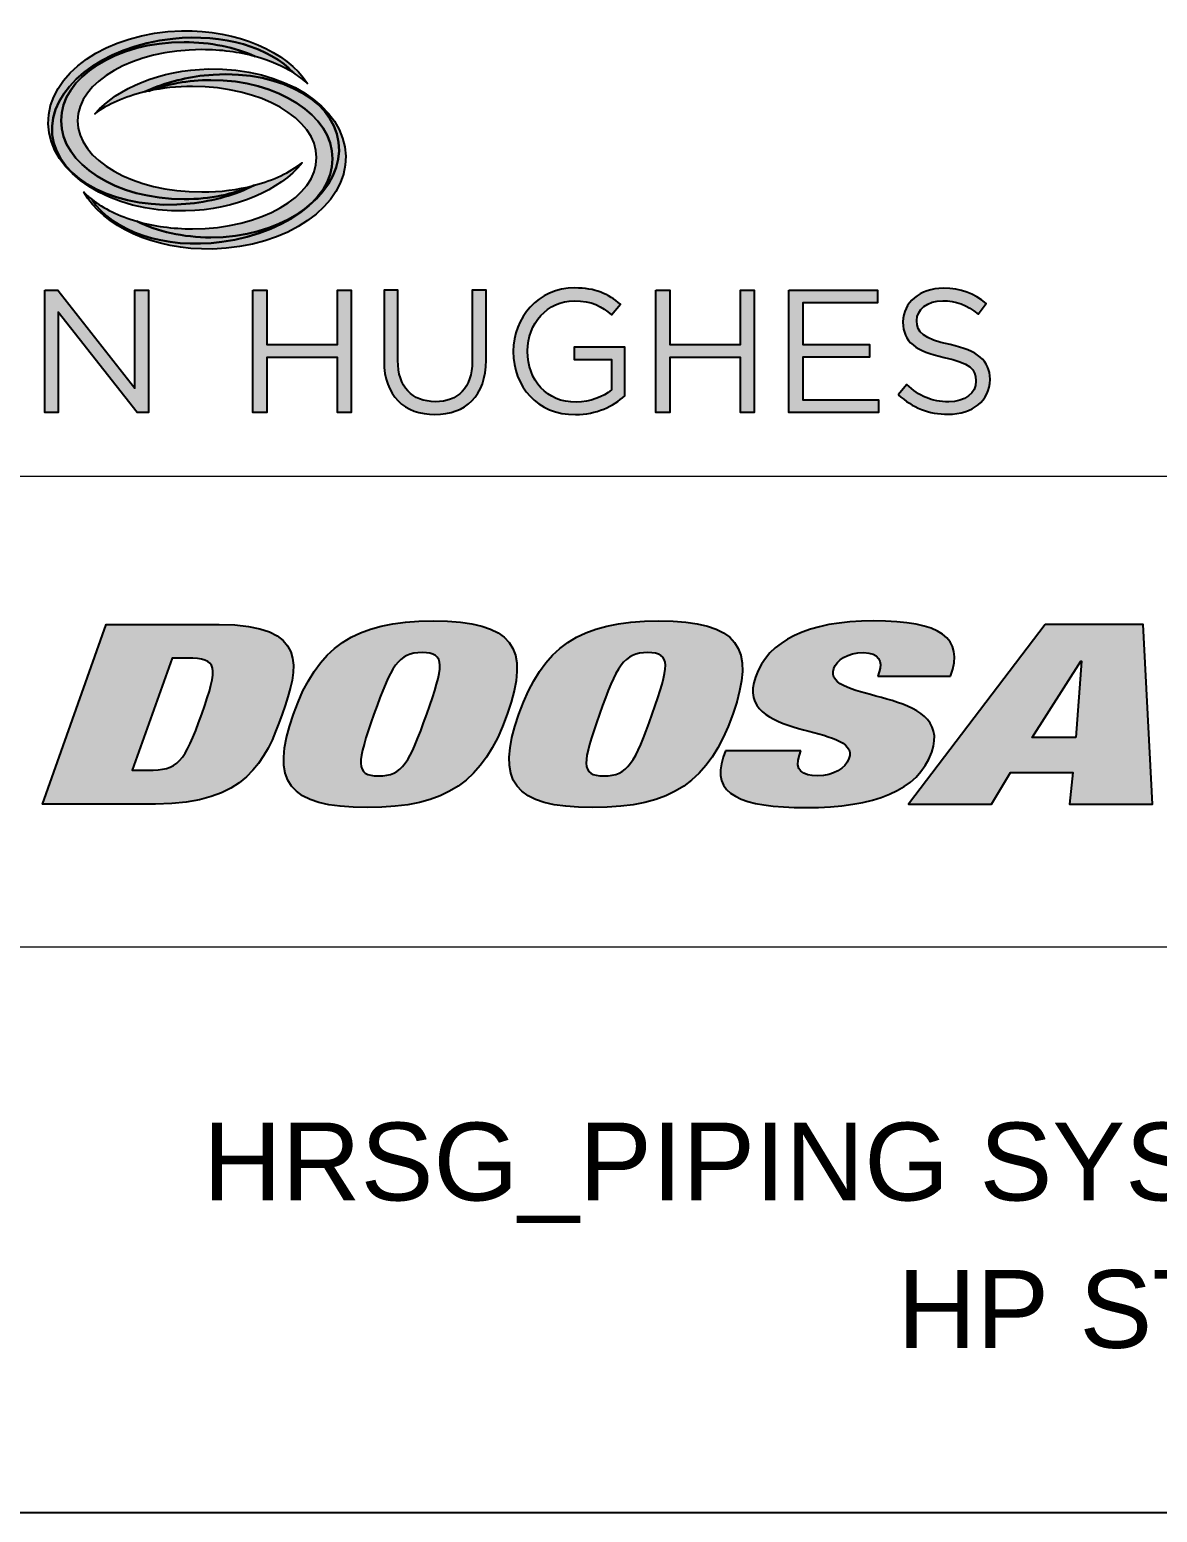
# Model space of a CAD drawing. Header units: inches. Extents: x 1128 to 1969, y -3 to 591.
# Drawn here: x 1827.85 to 1864.03, y 47.27 to 94.87 of the extents above; entities that cross this region are included whole.
import ezdxf

# ---------------------------------------------------------------- set-up
doc = ezdxf.new("R2010")
doc.units = ezdxf.units.IN
doc.header["$MEASUREMENT"] = 0
for name, color, linetype in [('BG 0 -1', 7, 'Continuous'), ('BG _U+B808_U+C774_U+C5B4 1', 7, 'Continuous'), ('BG F-ANNO-LOGO', 7, 'Continuous'), ('BG VPORT', 7, 'Continuous'), ('FRAME', 7, 'Continuous')]:
    doc.layers.add(name, color=color, linetype=linetype)
doc.styles.add('Arial', font='arial.ttf')

msp = doc.modelspace()

# ---------------------------------------------------------------- hatches: boundary and pattern name
at = {"layer": 'BG 0 -1', "linetype": 'ByBlock', "true_color": 0x005bac}
h = msp.add_hatch(color=154, dxfattribs=at)
edge = h.paths.add_edge_path()
edge.add_spline(control_points=[(1833.93, 75.773), (1833.93, 75.773), (1830.297, 75.773), (1830.297, 75.773), (1830.297, 75.773), (1828.255, 70.009), (1828.255, 70.009), (1828.255, 70.009), (1831.889, 70.009), (1831.889, 70.009), (1834.781, 70.009), (1835.416, 71.381), (1835.95, 72.891), (1836.486, 74.401), (1836.823, 75.773), (1833.93, 75.773)], knot_values=[0, 0, 0, 0, 1, 1, 1, 2, 2, 2, 3, 3, 3, 4, 4, 4, 5, 5, 5, 5], degree=3, periodic=0)
edge = h.paths.add_edge_path(flags=0)
edge.add_spline(control_points=[(1833.367, 72.891), (1832.815, 71.333), (1832.608, 71.091), (1831.639, 71.091), (1831.639, 71.091), (1831.141, 71.091), (1831.141, 71.091), (1831.141, 71.091), (1832.417, 74.692), (1832.417, 74.692), (1832.417, 74.692), (1832.915, 74.692), (1832.915, 74.692), (1833.884, 74.692), (1833.919, 74.449), (1833.367, 72.891)], knot_values=[0, 0, 0, 0, 1, 1, 1, 2, 2, 2, 3, 3, 3, 4, 4, 4, 5, 5, 5, 5], degree=3, periodic=0)
h = msp.add_hatch(color=154, dxfattribs=at)
edge = h.paths.add_edge_path()
edge.add_spline(control_points=[(1840.803, 75.886), (1838.246, 75.886), (1837.074, 75.046), (1836.311, 72.891), (1835.547, 70.735), (1836.124, 69.895), (1838.681, 69.895), (1841.238, 69.895), (1842.41, 70.735), (1843.173, 72.891), (1843.937, 75.046), (1843.36, 75.886), (1840.803, 75.886)], knot_values=[0, 0, 0, 0, 1, 1, 1, 2, 2, 2, 3, 3, 3, 4, 4, 4, 4], degree=3, periodic=0)
edge = h.paths.add_edge_path(flags=0)
edge.add_spline(control_points=[(1840.59, 72.891), (1840.038, 71.333), (1839.808, 70.913), (1839.041, 70.913), (1838.274, 70.913), (1838.342, 71.333), (1838.894, 72.891), (1839.446, 74.449), (1839.676, 74.869), (1840.443, 74.869), (1841.21, 74.869), (1841.142, 74.449), (1840.59, 72.891)], knot_values=[0, 0, 0, 0, 1, 1, 1, 2, 2, 2, 3, 3, 3, 4, 4, 4, 4], degree=3, periodic=0)
h = msp.add_hatch(color=154, dxfattribs=at)
edge = h.paths.add_edge_path()
edge.add_spline(control_points=[(1848.039, 75.886), (1845.482, 75.886), (1844.31, 75.046), (1843.547, 72.891), (1842.783, 70.735), (1843.36, 69.895), (1845.917, 69.895), (1848.474, 69.895), (1849.646, 70.735), (1850.409, 72.891), (1851.173, 75.046), (1850.595, 75.886), (1848.039, 75.886)], knot_values=[0, 0, 0, 0, 1, 1, 1, 2, 2, 2, 3, 3, 3, 4, 4, 4, 4], degree=3, periodic=0)
edge = h.paths.add_edge_path(flags=0)
edge.add_spline(control_points=[(1847.826, 72.891), (1847.274, 71.333), (1847.044, 70.913), (1846.277, 70.913), (1845.51, 70.913), (1845.578, 71.333), (1846.13, 72.891), (1846.682, 74.449), (1846.912, 74.869), (1847.679, 74.869), (1848.446, 74.869), (1848.378, 74.449), (1847.826, 72.891)], knot_values=[0, 0, 0, 0, 1, 1, 1, 2, 2, 2, 3, 3, 3, 4, 4, 4, 4], degree=3, periodic=0)
h = msp.add_hatch(color=154, dxfattribs=at)
edge = h.paths.add_edge_path()
edge.add_spline(control_points=[(1856.794, 71.672), (1857.54, 73.779), (1853.253, 73.222), (1853.656, 74.361), (1853.747, 74.619), (1854.078, 74.869), (1854.616, 74.869), (1855.101, 74.869), (1855.229, 74.587), (1855.109, 74.248), (1855.109, 74.248), (1855.061, 74.11), (1855.061, 74.11), (1855.061, 74.11), (1857.402, 74.11), (1857.402, 74.11), (1857.839, 75.346), (1857.102, 75.886), (1854.922, 75.886), (1852.81, 75.886), (1851.548, 75.249), (1851.136, 74.086), (1850.413, 72.043), (1854.542, 72.609), (1854.139, 71.47), (1854.027, 71.156), (1853.646, 70.913), (1853.134, 70.913), (1852.65, 70.913), (1852.376, 71.091), (1852.551, 71.583), (1852.551, 71.583), (1852.599, 71.721), (1852.599, 71.721), (1852.599, 71.721), (1850.177, 71.721), (1850.177, 71.721), (1850.177, 71.721), (1850.106, 71.518), (1850.106, 71.518), (1849.682, 70.324), (1850.688, 69.895), (1852.761, 69.895), (1854.967, 69.895), (1856.359, 70.445), (1856.794, 71.672)], knot_values=[0, 0, 0, 0, 1, 1, 1, 2, 2, 2, 3, 3, 3, 4, 4, 4, 5, 5, 5, 6, 6, 6, 7, 7, 7, 8, 8, 8, 9, 9, 9, 10, 10, 10, 11, 11, 11, 12, 12, 12, 13, 13, 13, 14, 14, 14, 15, 15, 15, 15], degree=3, periodic=0)
h = msp.add_hatch(color=154, dxfattribs=at)
h.paths.add_polyline_path([(1860.432, 75.773), (1856.049, 70.009), (1858.714, 70.009), (1859.326, 71.018), (1861.318, 71.018), (1861.216, 70.009), (1863.88, 70.009), (1863.581, 75.773)])
h.paths.add_polyline_path([(1861.422, 72.148), (1860.023, 72.148), (1861.575, 74.594), (1861.603, 74.594)], flags=0)
at = {"layer": 'BG F-ANNO-LOGO', "linetype": 'ByBlock'}
h = msp.add_hatch(color=30, dxfattribs=at)
edge = h.paths.add_edge_path()
edge.add_spline(control_points=[(1832.994, 89.284), (1830.706, 89.043), (1828.727, 90.032), (1828.573, 91.494), (1828.419, 92.956), (1830.148, 94.336), (1832.436, 94.577), (1834.075, 94.75), (1835.555, 94.291), (1836.32, 93.48), (1836.486, 93.375), (1836.636, 93.262), (1836.766, 93.14), (1836.089, 94.169), (1834.526, 94.869), (1832.722, 94.83), (1830.324, 94.779), (1828.408, 93.443), (1828.442, 91.846), (1828.476, 90.25), (1830.448, 88.997), (1832.846, 89.048), (1834.467, 89.083), (1835.868, 89.705), (1836.595, 90.598), (1836.2, 90.288), (1835.672, 90.037), (1835.059, 89.873), (1834.467, 89.575), (1833.762, 89.365), (1832.994, 89.284)], knot_values=[0, 0, 0, 0, 1, 1, 1, 2, 2, 2, 3, 3, 3, 4, 4, 4, 5, 5, 5, 6, 6, 6, 7, 7, 7, 8, 8, 8, 9, 9, 9, 10, 10, 10, 10], degree=3, periodic=0)
h = msp.add_hatch(color=30, dxfattribs=at)
edge = h.paths.add_edge_path()
edge.add_spline(control_points=[(1832.436, 94.577), (1830.148, 94.336), (1828.419, 92.956), (1828.573, 91.494), (1828.727, 90.032), (1830.706, 89.043), (1832.994, 89.284), (1833.762, 89.365), (1834.467, 89.575), (1835.059, 89.873), (1835.049, 89.87), (1835.039, 89.867), (1835.029, 89.864), (1834.395, 89.588), (1833.629, 89.426), (1832.804, 89.426), (1830.622, 89.426), (1828.854, 90.555), (1828.854, 91.947), (1828.854, 93.34), (1830.622, 94.468), (1832.804, 94.468), (1833.654, 94.468), (1834.442, 94.297), (1835.087, 94.005), (1835.556, 93.877), (1835.974, 93.698), (1836.32, 93.48), (1835.555, 94.291), (1834.075, 94.75), (1832.436, 94.577)], knot_values=[0, 0, 0, 0, 1, 1, 1, 2, 2, 2, 3, 3, 3, 4, 4, 4, 5, 5, 5, 6, 6, 6, 7, 7, 7, 8, 8, 8, 9, 9, 9, 10, 10, 10, 10], degree=3, periodic=0)
h = msp.add_hatch(color=1, dxfattribs=at)
edge = h.paths.add_edge_path()
edge.add_spline(control_points=[(1829.387, 91.942), (1829.387, 93.204), (1831.172, 94.227), (1833.373, 94.227), (1833.986, 94.227), (1834.568, 94.147), (1835.087, 94.005), (1834.442, 94.297), (1833.654, 94.468), (1832.804, 94.468), (1830.622, 94.468), (1828.854, 93.34), (1828.854, 91.947), (1828.854, 90.555), (1830.622, 89.426), (1832.804, 89.426), (1833.629, 89.426), (1834.395, 89.588), (1835.029, 89.864), (1834.525, 89.732), (1833.964, 89.658), (1833.373, 89.658), (1831.172, 89.658), (1829.387, 90.681), (1829.387, 91.942)], knot_values=[0, 0, 0, 0, 1, 1, 1, 2, 2, 2, 3, 3, 3, 4, 4, 4, 5, 5, 5, 6, 6, 6, 7, 7, 7, 8, 8, 8, 8], degree=3, periodic=0)
h = msp.add_hatch(color=30, dxfattribs=at)
edge = h.paths.add_edge_path()
edge.add_spline(control_points=[(1837.991, 90.809), (1837.957, 92.406), (1835.985, 93.659), (1833.588, 93.607), (1832.035, 93.574), (1830.685, 93.002), (1829.935, 92.17), (1830.352, 92.474), (1830.901, 92.716), (1831.533, 92.868), (1832.057, 93.115), (1832.659, 93.295), (1833.31, 93.381), (1835.575, 93.679), (1837.569, 92.728), (1837.762, 91.256), (1837.956, 89.785), (1836.277, 88.35), (1834.012, 88.052), (1832.164, 87.809), (1830.496, 88.397), (1829.841, 89.422), (1829.746, 89.497), (1829.659, 89.575), (1829.581, 89.656), (1830.205, 88.551), (1831.826, 87.785), (1833.711, 87.826), (1836.109, 87.877), (1838.025, 89.213), (1837.991, 90.809)], knot_values=[0, 0, 0, 0, 1, 1, 1, 2, 2, 2, 3, 3, 3, 4, 4, 4, 5, 5, 5, 6, 6, 6, 7, 7, 7, 8, 8, 8, 9, 9, 9, 10, 10, 10, 10], degree=3, periodic=0)
h = msp.add_hatch(color=30, dxfattribs=at)
edge = h.paths.add_edge_path()
edge.add_spline(control_points=[(1834.012, 88.052), (1836.277, 88.35), (1837.956, 89.785), (1837.762, 91.256), (1837.569, 92.728), (1835.575, 93.679), (1833.31, 93.381), (1832.659, 93.295), (1832.057, 93.115), (1831.533, 92.868), (1831.577, 92.879), (1831.622, 92.889), (1831.667, 92.898), (1832.251, 93.122), (1832.932, 93.251), (1833.659, 93.251), (1835.819, 93.251), (1837.569, 92.12), (1837.569, 90.725), (1837.569, 89.33), (1835.819, 88.199), (1833.659, 88.199), (1832.768, 88.199), (1831.946, 88.392), (1831.289, 88.716), (1830.712, 88.882), (1830.216, 89.125), (1829.841, 89.422), (1830.496, 88.397), (1832.164, 87.809), (1834.012, 88.052)], knot_values=[0, 0, 0, 0, 1, 1, 1, 2, 2, 2, 3, 3, 3, 4, 4, 4, 5, 5, 5, 6, 6, 6, 7, 7, 7, 8, 8, 8, 9, 9, 9, 10, 10, 10, 10], degree=3, periodic=0)
h = msp.add_hatch(color=1, dxfattribs=at)
edge = h.paths.add_edge_path()
edge.add_spline(control_points=[(1837.569, 90.725), (1837.569, 92.12), (1835.819, 93.251), (1833.659, 93.251), (1832.932, 93.251), (1832.251, 93.122), (1831.667, 92.898), (1832.104, 92.993), (1832.577, 93.044), (1833.071, 93.044), (1835.272, 93.044), (1837.056, 92.022), (1837.056, 90.76), (1837.056, 89.498), (1835.272, 88.475), (1833.071, 88.475), (1832.43, 88.475), (1831.825, 88.562), (1831.289, 88.716), (1831.946, 88.392), (1832.768, 88.199), (1833.659, 88.199), (1835.819, 88.199), (1837.569, 89.33), (1837.569, 90.725)], knot_values=[0, 0, 0, 0, 1, 1, 1, 2, 2, 2, 3, 3, 3, 4, 4, 4, 5, 5, 5, 6, 6, 6, 7, 7, 7, 8, 8, 8, 8], degree=3, periodic=0)
for points in [[(1828.33, 86.509), (1828.746, 86.509), (1831.223, 83.358), (1831.223, 86.509), (1831.655, 86.509), (1831.655, 82.577), (1831.301, 82.577), (1828.763, 85.801), (1828.763, 82.577), (1828.33, 82.577)], [(1835.012, 86.509), (1835.456, 86.509), (1835.456, 84.762), (1837.725, 84.762), (1837.725, 86.509), (1838.169, 86.509), (1838.169, 82.577), (1837.725, 82.577), (1837.725, 84.347), (1835.456, 84.347), (1835.456, 82.577), (1835.012, 82.577)], [(1847.945, 86.509), (1848.388, 86.509), (1848.388, 84.762), (1850.657, 84.762), (1850.657, 86.509), (1851.101, 86.509), (1851.101, 82.577), (1850.657, 82.577), (1850.657, 84.347), (1848.388, 84.347), (1848.388, 82.577), (1847.945, 82.577)], [(1852.212, 86.509), (1855.054, 86.509), (1855.054, 86.104), (1852.656, 86.104), (1852.656, 84.762), (1854.802, 84.762), (1854.802, 84.358), (1852.656, 84.358), (1852.656, 82.982), (1855.082, 82.982), (1855.082, 82.577), (1852.212, 82.577)]]:
    msp.add_hatch(color=154, dxfattribs=at).paths.add_polyline_path(points)
h = msp.add_hatch(color=154, dxfattribs=at)
edge = h.paths.add_edge_path()
edge.add_spline(control_points=[(1839.218, 84.223), (1839.218, 84.223), (1839.218, 86.509), (1839.218, 86.509), (1839.218, 86.509), (1839.662, 86.509), (1839.662, 86.509), (1839.662, 86.509), (1839.662, 84.251), (1839.662, 84.251), (1839.662, 83.403), (1840.117, 82.926), (1840.864, 82.926), (1841.588, 82.926), (1842.049, 83.364), (1842.049, 84.223), (1842.049, 84.223), (1842.049, 86.509), (1842.049, 86.509), (1842.049, 86.509), (1842.493, 86.509), (1842.493, 86.509), (1842.493, 86.509), (1842.493, 84.257), (1842.493, 84.257), (1842.493, 83.111), (1841.836, 82.516), (1840.852, 82.516), (1839.881, 82.516), (1839.218, 83.111), (1839.218, 84.223)], knot_values=[0, 0, 0, 0, 1, 1, 1, 2, 2, 2, 3, 3, 3, 4, 4, 4, 5, 5, 5, 6, 6, 6, 7, 7, 7, 8, 8, 8, 9, 9, 9, 10, 10, 10, 10], degree=3, periodic=0)
h = msp.add_hatch(color=154, dxfattribs=at)
edge = h.paths.add_edge_path()
edge.add_spline(control_points=[(1843.368, 84.532), (1843.368, 84.532), (1843.368, 84.543), (1843.368, 84.543), (1843.368, 85.621), (1844.16, 86.576), (1845.339, 86.576), (1846.002, 86.576), (1846.412, 86.385), (1846.805, 86.054), (1846.805, 86.054), (1846.519, 85.717), (1846.519, 85.717), (1846.216, 85.981), (1845.878, 86.166), (1845.322, 86.166), (1844.452, 86.166), (1843.828, 85.43), (1843.828, 84.554), (1843.828, 84.554), (1843.828, 84.543), (1843.828, 84.543), (1843.828, 83.605), (1844.43, 82.909), (1845.384, 82.909), (1845.833, 82.909), (1846.249, 83.083), (1846.519, 83.302), (1846.519, 83.302), (1846.519, 84.279), (1846.519, 84.279), (1846.519, 84.279), (1845.322, 84.279), (1845.322, 84.279), (1845.322, 84.279), (1845.322, 84.678), (1845.322, 84.678), (1845.322, 84.678), (1846.945, 84.678), (1846.945, 84.678), (1846.945, 84.678), (1846.945, 83.111), (1846.945, 83.111), (1846.581, 82.785), (1846.03, 82.51), (1845.367, 82.51), (1844.132, 82.51), (1843.368, 83.409), (1843.368, 84.532)], knot_values=[0, 0, 0, 0, 1, 1, 1, 2, 2, 2, 3, 3, 3, 4, 4, 4, 5, 5, 5, 6, 6, 6, 7, 7, 7, 8, 8, 8, 9, 9, 9, 10, 10, 10, 11, 11, 11, 12, 12, 12, 13, 13, 13, 14, 14, 14, 15, 15, 15, 16, 16, 16, 16], degree=3, periodic=0)
h = msp.add_hatch(color=154, dxfattribs=at)
edge = h.paths.add_edge_path()
edge.add_spline(control_points=[(1855.716, 83.15), (1855.716, 83.15), (1855.991, 83.476), (1855.991, 83.476), (1856.401, 83.105), (1856.794, 82.92), (1857.339, 82.92), (1857.867, 82.92), (1858.215, 83.201), (1858.215, 83.588), (1858.215, 83.588), (1858.215, 83.6), (1858.215, 83.6), (1858.215, 83.965), (1858.019, 84.172), (1857.193, 84.347), (1856.289, 84.543), (1855.873, 84.835), (1855.873, 85.481), (1855.873, 85.481), (1855.873, 85.492), (1855.873, 85.492), (1855.873, 86.11), (1856.418, 86.565), (1857.165, 86.565), (1857.738, 86.565), (1858.148, 86.402), (1858.547, 86.082), (1858.547, 86.082), (1858.288, 85.739), (1858.288, 85.739), (1857.923, 86.037), (1857.558, 86.166), (1857.154, 86.166), (1856.643, 86.166), (1856.317, 85.885), (1856.317, 85.532), (1856.317, 85.532), (1856.317, 85.52), (1856.317, 85.52), (1856.317, 85.15), (1856.519, 84.942), (1857.384, 84.757), (1858.26, 84.566), (1858.665, 84.246), (1858.665, 83.645), (1858.665, 83.645), (1858.665, 83.633), (1858.665, 83.633), (1858.665, 82.959), (1858.103, 82.521), (1857.322, 82.521), (1856.699, 82.521), (1856.188, 82.729), (1855.716, 83.15)], knot_values=[0, 0, 0, 0, 1, 1, 1, 2, 2, 2, 3, 3, 3, 4, 4, 4, 5, 5, 5, 6, 6, 6, 7, 7, 7, 8, 8, 8, 9, 9, 9, 10, 10, 10, 11, 11, 11, 12, 12, 12, 13, 13, 13, 14, 14, 14, 15, 15, 15, 16, 16, 16, 17, 17, 17, 18, 18, 18, 18], degree=3, periodic=0)

# ---------------------------------------------------------------- linework, layer by layer
at = {"layer": 'BG 0 -1', "color": 7, "linetype": 'Continuous', "lineweight": 9}
for p, q in [((1795.093, 80.536), (1944.36, 80.536)), ((1795.093, 65.424), (1944.36, 65.424))]:
    msp.add_line(p, q, dxfattribs=at)
at = {"layer": 'BG 0 -1', "color": 7, "linetype": 'Continuous', "lineweight": 0}
for points in [[(1860.432, 75.773), (1856.049, 70.009), (1858.714, 70.009), (1859.326, 71.018), (1861.318, 71.018), (1861.216, 70.009), (1863.88, 70.009), (1863.581, 75.773)], [(1861.422, 72.148), (1860.023, 72.148), (1861.575, 74.594), (1861.603, 74.594)]]:
    msp.add_lwpolyline(points, close=True, dxfattribs=at)
for points, knots in [([(1833.93, 75.773), (1833.93, 75.773), (1830.297, 75.773), (1830.297, 75.773), (1830.297, 75.773), (1828.255, 70.009), (1828.255, 70.009), (1828.255, 70.009), (1831.889, 70.009), (1831.889, 70.009), (1834.781, 70.009), (1835.416, 71.381), (1835.95, 72.891), (1836.486, 74.401), (1836.823, 75.773), (1833.93, 75.773)], [0, 0, 0, 0, 1, 1, 1, 2, 2, 2, 3, 3, 3, 4, 4, 4, 5, 5, 5, 5]), ([(1840.803, 75.886), (1838.246, 75.886), (1837.074, 75.046), (1836.311, 72.891), (1835.547, 70.735), (1836.124, 69.895), (1838.681, 69.895), (1841.238, 69.895), (1842.41, 70.735), (1843.173, 72.891), (1843.937, 75.046), (1843.36, 75.886), (1840.803, 75.886)], [0, 0, 0, 0, 1, 1, 1, 2, 2, 2, 3, 3, 3, 4, 4, 4, 4]), ([(1848.039, 75.886), (1845.482, 75.886), (1844.31, 75.046), (1843.547, 72.891), (1842.783, 70.735), (1843.36, 69.895), (1845.917, 69.895), (1848.474, 69.895), (1849.646, 70.735), (1850.409, 72.891), (1851.173, 75.046), (1850.595, 75.886), (1848.039, 75.886)], [0, 0, 0, 0, 1, 1, 1, 2, 2, 2, 3, 3, 3, 4, 4, 4, 4]), ([(1856.794, 71.672), (1857.54, 73.779), (1853.253, 73.222), (1853.656, 74.361), (1853.747, 74.619), (1854.078, 74.869), (1854.616, 74.869), (1855.101, 74.869), (1855.229, 74.587), (1855.109, 74.248), (1855.109, 74.248), (1855.061, 74.11), (1855.061, 74.11), (1855.061, 74.11), (1857.402, 74.11), (1857.402, 74.11), (1857.839, 75.346), (1857.102, 75.886), (1854.922, 75.886), (1852.81, 75.886), (1851.548, 75.249), (1851.136, 74.086), (1850.413, 72.043), (1854.542, 72.609), (1854.139, 71.47), (1854.027, 71.156), (1853.646, 70.913), (1853.134, 70.913), (1852.65, 70.913), (1852.376, 71.091), (1852.551, 71.583), (1852.551, 71.583), (1852.599, 71.721), (1852.599, 71.721), (1852.599, 71.721), (1850.177, 71.721), (1850.177, 71.721), (1850.177, 71.721), (1850.106, 71.518), (1850.106, 71.518), (1849.682, 70.324), (1850.688, 69.895), (1852.761, 69.895), (1854.967, 69.895), (1856.359, 70.445), (1856.794, 71.672)], [0, 0, 0, 0, 1, 1, 1, 2, 2, 2, 3, 3, 3, 4, 4, 4, 5, 5, 5, 6, 6, 6, 7, 7, 7, 8, 8, 8, 9, 9, 9, 10, 10, 10, 11, 11, 11, 12, 12, 12, 13, 13, 13, 14, 14, 14, 15, 15, 15, 15]), ([(1840.59, 72.891), (1840.038, 71.333), (1839.808, 70.913), (1839.041, 70.913), (1838.274, 70.913), (1838.342, 71.333), (1838.894, 72.891), (1839.446, 74.449), (1839.676, 74.869), (1840.443, 74.869), (1841.21, 74.869), (1841.142, 74.449), (1840.59, 72.891)], [0, 0, 0, 0, 1, 1, 1, 2, 2, 2, 3, 3, 3, 4, 4, 4, 4]), ([(1847.826, 72.891), (1847.274, 71.333), (1847.044, 70.913), (1846.277, 70.913), (1845.51, 70.913), (1845.578, 71.333), (1846.13, 72.891), (1846.682, 74.449), (1846.912, 74.869), (1847.679, 74.869), (1848.446, 74.869), (1848.378, 74.449), (1847.826, 72.891)], [0, 0, 0, 0, 1, 1, 1, 2, 2, 2, 3, 3, 3, 4, 4, 4, 4]), ([(1833.367, 72.891), (1832.815, 71.333), (1832.608, 71.091), (1831.639, 71.091), (1831.639, 71.091), (1831.141, 71.091), (1831.141, 71.091), (1831.141, 71.091), (1832.417, 74.692), (1832.417, 74.692), (1832.417, 74.692), (1832.915, 74.692), (1832.915, 74.692), (1833.884, 74.692), (1833.919, 74.449), (1833.367, 72.891)], [0, 0, 0, 0, 1, 1, 1, 2, 2, 2, 3, 3, 3, 4, 4, 4, 5, 5, 5, 5])]:
    msp.add_open_spline(points, degree=3, knots=knots, dxfattribs=at)
at = {"layer": 'BG _U+B808_U+C774_U+C5B4 1', "color": 7, "linetype": 'Continuous', "lineweight": 25}
for p, q in [((1855.109, 74.248), (1855.061, 74.11)), ((1855.061, 74.11), (1857.402, 74.11)), ((1850.177, 71.721), (1850.106, 71.518)), ((1852.599, 71.721), (1850.177, 71.721)), ((1852.551, 71.583), (1852.599, 71.721))]:
    msp.add_line(p, q, dxfattribs=at)
for points in [[(1860.432, 75.773), (1856.049, 70.009), (1858.714, 70.009), (1859.326, 71.018), (1861.318, 71.018), (1861.216, 70.009), (1863.88, 70.009), (1863.581, 75.773)], [(1861.422, 72.148), (1860.023, 72.148), (1861.575, 74.594), (1861.603, 74.594)]]:
    msp.add_lwpolyline(points, close=True, dxfattribs=at)
for points, knots in [([(1833.93, 75.773), (1833.93, 75.773), (1830.297, 75.773), (1830.297, 75.773), (1830.297, 75.773), (1828.255, 70.009), (1828.255, 70.009), (1828.255, 70.009), (1831.889, 70.009), (1831.889, 70.009), (1834.781, 70.009), (1835.416, 71.381), (1835.95, 72.891), (1836.486, 74.401), (1836.823, 75.773), (1833.93, 75.773)], [0, 0, 0, 0, 1, 1, 1, 2, 2, 2, 3, 3, 3, 4, 4, 4, 5, 5, 5, 5]), ([(1840.803, 75.886), (1838.246, 75.886), (1837.074, 75.046), (1836.311, 72.891), (1835.547, 70.735), (1836.124, 69.895), (1838.681, 69.895), (1841.238, 69.895), (1842.41, 70.735), (1843.173, 72.891), (1843.937, 75.046), (1843.36, 75.886), (1840.803, 75.886)], [0, 0, 0, 0, 1, 1, 1, 2, 2, 2, 3, 3, 3, 4, 4, 4, 4]), ([(1848.039, 75.886), (1845.482, 75.886), (1844.31, 75.046), (1843.547, 72.891), (1842.783, 70.735), (1843.36, 69.895), (1845.917, 69.895), (1848.474, 69.895), (1849.646, 70.735), (1850.409, 72.891), (1851.173, 75.046), (1850.595, 75.886), (1848.039, 75.886)], [0, 0, 0, 0, 1, 1, 1, 2, 2, 2, 3, 3, 3, 4, 4, 4, 4]), ([(1857.402, 74.11), (1857.839, 75.346), (1857.102, 75.886), (1854.922, 75.886), (1852.81, 75.886), (1851.548, 75.249), (1851.136, 74.086)], [5, 5, 5, 5, 6, 6, 6, 7, 7, 7, 7]), ([(1840.59, 72.891), (1840.038, 71.333), (1839.808, 70.913), (1839.041, 70.913), (1838.274, 70.913), (1838.342, 71.333), (1838.894, 72.891), (1839.446, 74.449), (1839.676, 74.869), (1840.443, 74.869), (1841.21, 74.869), (1841.142, 74.449), (1840.59, 72.891)], [0, 0, 0, 0, 1, 1, 1, 2, 2, 2, 3, 3, 3, 4, 4, 4, 4]), ([(1847.826, 72.891), (1847.274, 71.333), (1847.044, 70.913), (1846.277, 70.913), (1845.51, 70.913), (1845.578, 71.333), (1846.13, 72.891), (1846.682, 74.449), (1846.912, 74.869), (1847.679, 74.869), (1848.446, 74.869), (1848.378, 74.449), (1847.826, 72.891)], [0, 0, 0, 0, 1, 1, 1, 2, 2, 2, 3, 3, 3, 4, 4, 4, 4]), ([(1853.656, 74.361), (1853.747, 74.619), (1854.078, 74.869), (1854.616, 74.869), (1855.101, 74.869), (1855.229, 74.587), (1855.109, 74.248)], [1, 1, 1, 1, 2, 2, 2, 3, 3, 3, 3]), ([(1833.367, 72.891), (1832.815, 71.333), (1832.608, 71.091), (1831.639, 71.091), (1831.639, 71.091), (1831.141, 71.091), (1831.141, 71.091), (1831.141, 71.091), (1832.417, 74.692), (1832.417, 74.692), (1832.417, 74.692), (1832.915, 74.692), (1832.915, 74.692), (1833.884, 74.692), (1833.919, 74.449), (1833.367, 72.891)], [0, 0, 0, 0, 1, 1, 1, 2, 2, 2, 3, 3, 3, 4, 4, 4, 5, 5, 5, 5]), ([(1850.106, 71.518), (1849.682, 70.324), (1850.688, 69.895), (1852.761, 69.895), (1854.967, 69.895), (1856.359, 70.445), (1856.794, 71.672)], [13, 13, 13, 13, 14, 14, 14, 15, 15, 15, 15]), ([(1854.139, 71.47), (1854.027, 71.156), (1853.646, 70.913), (1853.134, 70.913), (1852.65, 70.913), (1852.376, 71.091), (1852.551, 71.583)], [8, 8, 8, 8, 9, 9, 9, 10, 10, 10, 10])]:
    msp.add_open_spline(points, degree=3, knots=knots, dxfattribs=at)
for points in [[(1856.794, 71.672), (1857.54, 73.779), (1853.253, 73.222), (1853.656, 74.361)], [(1851.136, 74.086), (1850.413, 72.043), (1854.542, 72.609), (1854.139, 71.47)]]:
    msp.add_open_spline(points, degree=3, dxfattribs=at)
at = {"layer": 'BG F-ANNO-LOGO', "color": 154, "linetype": 'Continuous', "lineweight": 25}
for points in [[(1828.33, 86.509), (1828.746, 86.509), (1831.223, 83.358), (1831.223, 86.509), (1831.655, 86.509), (1831.655, 82.577), (1831.301, 82.577), (1828.763, 85.801), (1828.763, 82.577), (1828.33, 82.577)], [(1835.012, 86.509), (1835.456, 86.509), (1835.456, 84.762), (1837.725, 84.762), (1837.725, 86.509), (1838.169, 86.509), (1838.169, 82.577), (1837.725, 82.577), (1837.725, 84.347), (1835.456, 84.347), (1835.456, 82.577), (1835.012, 82.577)], [(1847.945, 86.509), (1848.388, 86.509), (1848.388, 84.762), (1850.657, 84.762), (1850.657, 86.509), (1851.101, 86.509), (1851.101, 82.577), (1850.657, 82.577), (1850.657, 84.347), (1848.388, 84.347), (1848.388, 82.577), (1847.945, 82.577)], [(1852.212, 86.509), (1855.054, 86.509), (1855.054, 86.104), (1852.656, 86.104), (1852.656, 84.762), (1854.802, 84.762), (1854.802, 84.358), (1852.656, 84.358), (1852.656, 82.982), (1855.082, 82.982), (1855.082, 82.577), (1852.212, 82.577)]]:
    msp.add_lwpolyline(points, close=True, dxfattribs=at)
at = {"layer": 'BG F-ANNO-LOGO', "color": 7, "linetype": 'Continuous', "lineweight": 0}
for points in [[(1828.33, 86.509), (1828.746, 86.509), (1831.223, 83.358), (1831.223, 86.509), (1831.655, 86.509), (1831.655, 82.577), (1831.301, 82.577), (1828.763, 85.801), (1828.763, 82.577), (1828.33, 82.577)], [(1835.012, 86.509), (1835.456, 86.509), (1835.456, 84.762), (1837.725, 84.762), (1837.725, 86.509), (1838.169, 86.509), (1838.169, 82.577), (1837.725, 82.577), (1837.725, 84.347), (1835.456, 84.347), (1835.456, 82.577), (1835.012, 82.577)], [(1847.945, 86.509), (1848.388, 86.509), (1848.388, 84.762), (1850.657, 84.762), (1850.657, 86.509), (1851.101, 86.509), (1851.101, 82.577), (1850.657, 82.577), (1850.657, 84.347), (1848.388, 84.347), (1848.388, 82.577), (1847.945, 82.577)], [(1852.212, 86.509), (1855.054, 86.509), (1855.054, 86.104), (1852.656, 86.104), (1852.656, 84.762), (1854.802, 84.762), (1854.802, 84.358), (1852.656, 84.358), (1852.656, 82.982), (1855.082, 82.982), (1855.082, 82.577), (1852.212, 82.577)]]:
    msp.add_lwpolyline(points, close=True, dxfattribs=at)
at = {"layer": 'BG F-ANNO-LOGO', "color": 30, "linetype": 'Continuous', "lineweight": 25}
for points in [[(1832.994, 89.284), (1830.706, 89.043), (1828.727, 90.032), (1828.573, 91.494), (1828.419, 92.956), (1830.148, 94.336), (1832.436, 94.577), (1834.075, 94.75), (1835.555, 94.291), (1836.32, 93.48), (1836.486, 93.375), (1836.636, 93.262), (1836.766, 93.14), (1836.089, 94.169), (1834.526, 94.869), (1832.722, 94.83), (1830.324, 94.779), (1828.408, 93.443), (1828.442, 91.846), (1828.476, 90.25), (1830.448, 88.997), (1832.846, 89.048), (1834.467, 89.083), (1835.868, 89.705), (1836.595, 90.598), (1836.2, 90.288), (1835.672, 90.037), (1835.059, 89.873), (1834.467, 89.575), (1833.762, 89.365), (1832.994, 89.284)], [(1832.436, 94.577), (1830.148, 94.336), (1828.419, 92.956), (1828.573, 91.494), (1828.727, 90.032), (1830.706, 89.043), (1832.994, 89.284), (1833.762, 89.365), (1834.467, 89.575), (1835.059, 89.873), (1835.049, 89.87), (1835.039, 89.867), (1835.029, 89.864), (1834.395, 89.588), (1833.629, 89.426), (1832.804, 89.426), (1830.622, 89.426), (1828.854, 90.555), (1828.854, 91.947), (1828.854, 93.34), (1830.622, 94.468), (1832.804, 94.468), (1833.654, 94.468), (1834.442, 94.297), (1835.087, 94.005), (1835.556, 93.877), (1835.974, 93.698), (1836.32, 93.48), (1835.555, 94.291), (1834.075, 94.75), (1832.436, 94.577)], [(1837.991, 90.809), (1837.957, 92.406), (1835.985, 93.659), (1833.588, 93.607), (1832.035, 93.574), (1830.685, 93.002), (1829.935, 92.17), (1830.352, 92.474), (1830.901, 92.716), (1831.533, 92.868), (1832.057, 93.115), (1832.659, 93.295), (1833.31, 93.381), (1835.575, 93.679), (1837.569, 92.728), (1837.762, 91.256), (1837.956, 89.785), (1836.277, 88.35), (1834.012, 88.052), (1832.164, 87.809), (1830.496, 88.397), (1829.841, 89.422), (1829.746, 89.497), (1829.659, 89.575), (1829.581, 89.656), (1830.205, 88.551), (1831.826, 87.785), (1833.711, 87.826), (1836.109, 87.877), (1838.025, 89.213), (1837.991, 90.809)], [(1834.012, 88.052), (1836.277, 88.35), (1837.956, 89.785), (1837.762, 91.256), (1837.569, 92.728), (1835.575, 93.679), (1833.31, 93.381), (1832.659, 93.295), (1832.057, 93.115), (1831.533, 92.868), (1831.577, 92.879), (1831.622, 92.889), (1831.667, 92.898), (1832.251, 93.122), (1832.932, 93.251), (1833.659, 93.251), (1835.819, 93.251), (1837.569, 92.12), (1837.569, 90.725), (1837.569, 89.33), (1835.819, 88.199), (1833.659, 88.199), (1832.768, 88.199), (1831.946, 88.392), (1831.289, 88.716), (1830.712, 88.882), (1830.216, 89.125), (1829.841, 89.422), (1830.496, 88.397), (1832.164, 87.809), (1834.012, 88.052)]]:
    msp.add_open_spline(points, degree=3, knots=[0, 0, 0, 0, 1, 1, 1, 2, 2, 2, 3, 3, 3, 4, 4, 4, 5, 5, 5, 6, 6, 6, 7, 7, 7, 8, 8, 8, 9, 9, 9, 10, 10, 10, 10], dxfattribs=at)
at = {"layer": 'BG F-ANNO-LOGO', "color": 7, "linetype": 'Continuous', "lineweight": 0}
for points, knots in [([(1832.994, 89.284), (1830.706, 89.043), (1828.727, 90.032), (1828.573, 91.494), (1828.419, 92.956), (1830.148, 94.336), (1832.436, 94.577), (1834.075, 94.75), (1835.555, 94.291), (1836.32, 93.48), (1836.486, 93.375), (1836.636, 93.262), (1836.766, 93.14), (1836.089, 94.169), (1834.526, 94.869), (1832.722, 94.83), (1830.324, 94.779), (1828.408, 93.443), (1828.442, 91.846), (1828.476, 90.25), (1830.448, 88.997), (1832.846, 89.048), (1834.467, 89.083), (1835.868, 89.705), (1836.595, 90.598), (1836.2, 90.288), (1835.672, 90.037), (1835.059, 89.873), (1834.467, 89.575), (1833.762, 89.365), (1832.994, 89.284)], [0, 0, 0, 0, 1, 1, 1, 2, 2, 2, 3, 3, 3, 4, 4, 4, 5, 5, 5, 6, 6, 6, 7, 7, 7, 8, 8, 8, 9, 9, 9, 10, 10, 10, 10]), ([(1832.436, 94.577), (1830.148, 94.336), (1828.419, 92.956), (1828.573, 91.494), (1828.727, 90.032), (1830.706, 89.043), (1832.994, 89.284), (1833.762, 89.365), (1834.467, 89.575), (1835.059, 89.873), (1835.049, 89.87), (1835.039, 89.867), (1835.029, 89.864), (1834.395, 89.588), (1833.629, 89.426), (1832.804, 89.426), (1830.622, 89.426), (1828.854, 90.555), (1828.854, 91.947), (1828.854, 93.34), (1830.622, 94.468), (1832.804, 94.468), (1833.654, 94.468), (1834.442, 94.297), (1835.087, 94.005), (1835.556, 93.877), (1835.974, 93.698), (1836.32, 93.48), (1835.555, 94.291), (1834.075, 94.75), (1832.436, 94.577)], [0, 0, 0, 0, 1, 1, 1, 2, 2, 2, 3, 3, 3, 4, 4, 4, 5, 5, 5, 6, 6, 6, 7, 7, 7, 8, 8, 8, 9, 9, 9, 10, 10, 10, 10]), ([(1829.387, 91.942), (1829.387, 93.204), (1831.172, 94.227), (1833.373, 94.227), (1833.986, 94.227), (1834.568, 94.147), (1835.087, 94.005), (1834.442, 94.297), (1833.654, 94.468), (1832.804, 94.468), (1830.622, 94.468), (1828.854, 93.34), (1828.854, 91.947), (1828.854, 90.555), (1830.622, 89.426), (1832.804, 89.426), (1833.629, 89.426), (1834.395, 89.588), (1835.029, 89.864), (1834.525, 89.732), (1833.964, 89.658), (1833.373, 89.658), (1831.172, 89.658), (1829.387, 90.681), (1829.387, 91.942)], [0, 0, 0, 0, 1, 1, 1, 2, 2, 2, 3, 3, 3, 4, 4, 4, 5, 5, 5, 6, 6, 6, 7, 7, 7, 8, 8, 8, 8]), ([(1837.991, 90.809), (1837.957, 92.406), (1835.985, 93.659), (1833.588, 93.607), (1832.035, 93.574), (1830.685, 93.002), (1829.935, 92.17), (1830.352, 92.474), (1830.901, 92.716), (1831.533, 92.868), (1832.057, 93.115), (1832.659, 93.295), (1833.31, 93.381), (1835.575, 93.679), (1837.569, 92.728), (1837.762, 91.256), (1837.956, 89.785), (1836.277, 88.35), (1834.012, 88.052), (1832.164, 87.809), (1830.496, 88.397), (1829.841, 89.422), (1829.746, 89.497), (1829.659, 89.575), (1829.581, 89.656), (1830.205, 88.551), (1831.826, 87.785), (1833.711, 87.826), (1836.109, 87.877), (1838.025, 89.213), (1837.991, 90.809)], [0, 0, 0, 0, 1, 1, 1, 2, 2, 2, 3, 3, 3, 4, 4, 4, 5, 5, 5, 6, 6, 6, 7, 7, 7, 8, 8, 8, 9, 9, 9, 10, 10, 10, 10]), ([(1834.012, 88.052), (1836.277, 88.35), (1837.956, 89.785), (1837.762, 91.256), (1837.569, 92.728), (1835.575, 93.679), (1833.31, 93.381), (1832.659, 93.295), (1832.057, 93.115), (1831.533, 92.868), (1831.577, 92.879), (1831.622, 92.889), (1831.667, 92.898), (1832.251, 93.122), (1832.932, 93.251), (1833.659, 93.251), (1835.819, 93.251), (1837.569, 92.12), (1837.569, 90.725), (1837.569, 89.33), (1835.819, 88.199), (1833.659, 88.199), (1832.768, 88.199), (1831.946, 88.392), (1831.289, 88.716), (1830.712, 88.882), (1830.216, 89.125), (1829.841, 89.422), (1830.496, 88.397), (1832.164, 87.809), (1834.012, 88.052)], [0, 0, 0, 0, 1, 1, 1, 2, 2, 2, 3, 3, 3, 4, 4, 4, 5, 5, 5, 6, 6, 6, 7, 7, 7, 8, 8, 8, 9, 9, 9, 10, 10, 10, 10]), ([(1837.569, 90.725), (1837.569, 92.12), (1835.819, 93.251), (1833.659, 93.251), (1832.932, 93.251), (1832.251, 93.122), (1831.667, 92.898), (1832.104, 92.993), (1832.577, 93.044), (1833.071, 93.044), (1835.272, 93.044), (1837.056, 92.022), (1837.056, 90.76), (1837.056, 89.498), (1835.272, 88.475), (1833.071, 88.475), (1832.43, 88.475), (1831.825, 88.562), (1831.289, 88.716), (1831.946, 88.392), (1832.768, 88.199), (1833.659, 88.199), (1835.819, 88.199), (1837.569, 89.33), (1837.569, 90.725)], [0, 0, 0, 0, 1, 1, 1, 2, 2, 2, 3, 3, 3, 4, 4, 4, 5, 5, 5, 6, 6, 6, 7, 7, 7, 8, 8, 8, 8]), ([(1839.218, 84.223), (1839.218, 84.223), (1839.218, 86.509), (1839.218, 86.509), (1839.218, 86.509), (1839.662, 86.509), (1839.662, 86.509), (1839.662, 86.509), (1839.662, 84.251), (1839.662, 84.251), (1839.662, 83.403), (1840.117, 82.926), (1840.864, 82.926), (1841.588, 82.926), (1842.049, 83.364), (1842.049, 84.223), (1842.049, 84.223), (1842.049, 86.509), (1842.049, 86.509), (1842.049, 86.509), (1842.493, 86.509), (1842.493, 86.509), (1842.493, 86.509), (1842.493, 84.257), (1842.493, 84.257), (1842.493, 83.111), (1841.836, 82.516), (1840.852, 82.516), (1839.881, 82.516), (1839.218, 83.111), (1839.218, 84.223)], [0, 0, 0, 0, 1, 1, 1, 2, 2, 2, 3, 3, 3, 4, 4, 4, 5, 5, 5, 6, 6, 6, 7, 7, 7, 8, 8, 8, 9, 9, 9, 10, 10, 10, 10]), ([(1843.368, 84.532), (1843.368, 84.532), (1843.368, 84.543), (1843.368, 84.543), (1843.368, 85.621), (1844.16, 86.576), (1845.339, 86.576), (1846.002, 86.576), (1846.412, 86.385), (1846.805, 86.054), (1846.805, 86.054), (1846.519, 85.717), (1846.519, 85.717), (1846.216, 85.981), (1845.878, 86.166), (1845.322, 86.166), (1844.452, 86.166), (1843.828, 85.43), (1843.828, 84.554), (1843.828, 84.554), (1843.828, 84.543), (1843.828, 84.543), (1843.828, 83.605), (1844.43, 82.909), (1845.384, 82.909), (1845.833, 82.909), (1846.249, 83.083), (1846.519, 83.302), (1846.519, 83.302), (1846.519, 84.279), (1846.519, 84.279), (1846.519, 84.279), (1845.322, 84.279), (1845.322, 84.279), (1845.322, 84.279), (1845.322, 84.678), (1845.322, 84.678), (1845.322, 84.678), (1846.945, 84.678), (1846.945, 84.678), (1846.945, 84.678), (1846.945, 83.111), (1846.945, 83.111), (1846.581, 82.785), (1846.03, 82.51), (1845.367, 82.51), (1844.132, 82.51), (1843.368, 83.409), (1843.368, 84.532)], [0, 0, 0, 0, 1, 1, 1, 2, 2, 2, 3, 3, 3, 4, 4, 4, 5, 5, 5, 6, 6, 6, 7, 7, 7, 8, 8, 8, 9, 9, 9, 10, 10, 10, 11, 11, 11, 12, 12, 12, 13, 13, 13, 14, 14, 14, 15, 15, 15, 16, 16, 16, 16]), ([(1855.716, 83.15), (1855.716, 83.15), (1855.991, 83.476), (1855.991, 83.476), (1856.401, 83.105), (1856.794, 82.92), (1857.339, 82.92), (1857.867, 82.92), (1858.215, 83.201), (1858.215, 83.588), (1858.215, 83.588), (1858.215, 83.6), (1858.215, 83.6), (1858.215, 83.965), (1858.019, 84.172), (1857.193, 84.347), (1856.289, 84.543), (1855.873, 84.835), (1855.873, 85.481), (1855.873, 85.481), (1855.873, 85.492), (1855.873, 85.492), (1855.873, 86.11), (1856.418, 86.565), (1857.165, 86.565), (1857.738, 86.565), (1858.148, 86.402), (1858.547, 86.082), (1858.547, 86.082), (1858.288, 85.739), (1858.288, 85.739), (1857.923, 86.037), (1857.558, 86.166), (1857.154, 86.166), (1856.643, 86.166), (1856.317, 85.885), (1856.317, 85.532), (1856.317, 85.532), (1856.317, 85.52), (1856.317, 85.52), (1856.317, 85.15), (1856.519, 84.942), (1857.384, 84.757), (1858.26, 84.566), (1858.665, 84.246), (1858.665, 83.645), (1858.665, 83.645), (1858.665, 83.633), (1858.665, 83.633), (1858.665, 82.959), (1858.103, 82.521), (1857.322, 82.521), (1856.699, 82.521), (1856.188, 82.729), (1855.716, 83.15)], [0, 0, 0, 0, 1, 1, 1, 2, 2, 2, 3, 3, 3, 4, 4, 4, 5, 5, 5, 6, 6, 6, 7, 7, 7, 8, 8, 8, 9, 9, 9, 10, 10, 10, 11, 11, 11, 12, 12, 12, 13, 13, 13, 14, 14, 14, 15, 15, 15, 16, 16, 16, 17, 17, 17, 18, 18, 18, 18])]:
    msp.add_open_spline(points, degree=3, knots=knots, dxfattribs=at)
at = {"layer": 'BG F-ANNO-LOGO', "color": 1, "linetype": 'Continuous', "lineweight": 25}
for points in [[(1829.387, 91.942), (1829.387, 93.204), (1831.172, 94.227), (1833.373, 94.227), (1833.986, 94.227), (1834.568, 94.147), (1835.087, 94.005), (1834.442, 94.297), (1833.654, 94.468), (1832.804, 94.468), (1830.622, 94.468), (1828.854, 93.34), (1828.854, 91.947), (1828.854, 90.555), (1830.622, 89.426), (1832.804, 89.426), (1833.629, 89.426), (1834.395, 89.588), (1835.029, 89.864), (1834.525, 89.732), (1833.964, 89.658), (1833.373, 89.658), (1831.172, 89.658), (1829.387, 90.681), (1829.387, 91.942)], [(1837.569, 90.725), (1837.569, 92.12), (1835.819, 93.251), (1833.659, 93.251), (1832.932, 93.251), (1832.251, 93.122), (1831.667, 92.898), (1832.104, 92.993), (1832.577, 93.044), (1833.071, 93.044), (1835.272, 93.044), (1837.056, 92.022), (1837.056, 90.76), (1837.056, 89.498), (1835.272, 88.475), (1833.071, 88.475), (1832.43, 88.475), (1831.825, 88.562), (1831.289, 88.716), (1831.946, 88.392), (1832.768, 88.199), (1833.659, 88.199), (1835.819, 88.199), (1837.569, 89.33), (1837.569, 90.725)]]:
    msp.add_open_spline(points, degree=3, knots=[0, 0, 0, 0, 1, 1, 1, 2, 2, 2, 3, 3, 3, 4, 4, 4, 5, 5, 5, 6, 6, 6, 7, 7, 7, 8, 8, 8, 8], dxfattribs=at)
at = {"layer": 'BG F-ANNO-LOGO', "color": 154, "linetype": 'Continuous', "lineweight": 25}
for points, knots in [([(1839.218, 84.223), (1839.218, 84.223), (1839.218, 86.509), (1839.218, 86.509), (1839.218, 86.509), (1839.662, 86.509), (1839.662, 86.509), (1839.662, 86.509), (1839.662, 84.251), (1839.662, 84.251), (1839.662, 83.403), (1840.117, 82.926), (1840.864, 82.926), (1841.588, 82.926), (1842.049, 83.364), (1842.049, 84.223), (1842.049, 84.223), (1842.049, 86.509), (1842.049, 86.509), (1842.049, 86.509), (1842.493, 86.509), (1842.493, 86.509), (1842.493, 86.509), (1842.493, 84.257), (1842.493, 84.257), (1842.493, 83.111), (1841.836, 82.516), (1840.852, 82.516), (1839.881, 82.516), (1839.218, 83.111), (1839.218, 84.223)], [0, 0, 0, 0, 1, 1, 1, 2, 2, 2, 3, 3, 3, 4, 4, 4, 5, 5, 5, 6, 6, 6, 7, 7, 7, 8, 8, 8, 9, 9, 9, 10, 10, 10, 10]), ([(1843.368, 84.532), (1843.368, 84.532), (1843.368, 84.543), (1843.368, 84.543), (1843.368, 85.621), (1844.16, 86.576), (1845.339, 86.576), (1846.002, 86.576), (1846.412, 86.385), (1846.805, 86.054), (1846.805, 86.054), (1846.519, 85.717), (1846.519, 85.717), (1846.216, 85.981), (1845.878, 86.166), (1845.322, 86.166), (1844.452, 86.166), (1843.828, 85.43), (1843.828, 84.554), (1843.828, 84.554), (1843.828, 84.543), (1843.828, 84.543), (1843.828, 83.605), (1844.43, 82.909), (1845.384, 82.909), (1845.833, 82.909), (1846.249, 83.083), (1846.519, 83.302), (1846.519, 83.302), (1846.519, 84.279), (1846.519, 84.279), (1846.519, 84.279), (1845.322, 84.279), (1845.322, 84.279), (1845.322, 84.279), (1845.322, 84.678), (1845.322, 84.678), (1845.322, 84.678), (1846.945, 84.678), (1846.945, 84.678), (1846.945, 84.678), (1846.945, 83.111), (1846.945, 83.111), (1846.581, 82.785), (1846.03, 82.51), (1845.367, 82.51), (1844.132, 82.51), (1843.368, 83.409), (1843.368, 84.532)], [0, 0, 0, 0, 1, 1, 1, 2, 2, 2, 3, 3, 3, 4, 4, 4, 5, 5, 5, 6, 6, 6, 7, 7, 7, 8, 8, 8, 9, 9, 9, 10, 10, 10, 11, 11, 11, 12, 12, 12, 13, 13, 13, 14, 14, 14, 15, 15, 15, 16, 16, 16, 16]), ([(1855.716, 83.15), (1855.716, 83.15), (1855.991, 83.476), (1855.991, 83.476), (1856.401, 83.105), (1856.794, 82.92), (1857.339, 82.92), (1857.867, 82.92), (1858.215, 83.201), (1858.215, 83.588), (1858.215, 83.588), (1858.215, 83.6), (1858.215, 83.6), (1858.215, 83.965), (1858.019, 84.172), (1857.193, 84.347), (1856.289, 84.543), (1855.873, 84.835), (1855.873, 85.481), (1855.873, 85.481), (1855.873, 85.492), (1855.873, 85.492), (1855.873, 86.11), (1856.418, 86.565), (1857.165, 86.565), (1857.738, 86.565), (1858.148, 86.402), (1858.547, 86.082), (1858.547, 86.082), (1858.288, 85.739), (1858.288, 85.739), (1857.923, 86.037), (1857.558, 86.166), (1857.154, 86.166), (1856.643, 86.166), (1856.317, 85.885), (1856.317, 85.532), (1856.317, 85.532), (1856.317, 85.52), (1856.317, 85.52), (1856.317, 85.15), (1856.519, 84.942), (1857.384, 84.757), (1858.26, 84.566), (1858.665, 84.246), (1858.665, 83.645), (1858.665, 83.645), (1858.665, 83.633), (1858.665, 83.633), (1858.665, 82.959), (1858.103, 82.521), (1857.322, 82.521), (1856.699, 82.521), (1856.188, 82.729), (1855.716, 83.15)], [0, 0, 0, 0, 1, 1, 1, 2, 2, 2, 3, 3, 3, 4, 4, 4, 5, 5, 5, 6, 6, 6, 7, 7, 7, 8, 8, 8, 9, 9, 9, 10, 10, 10, 11, 11, 11, 12, 12, 12, 13, 13, 13, 14, 14, 14, 15, 15, 15, 16, 16, 16, 17, 17, 17, 18, 18, 18, 18])]:
    msp.add_open_spline(points, degree=3, knots=knots, dxfattribs=at)
at = {"layer": 'BG VPORT', "color": 7, "linetype": 'Continuous', "lineweight": 25}
msp.add_line((1795.093, 47.27), (1944.36, 47.27), dxfattribs=at)

# ---------------------------------------------------------------- texts
at = {"layer": 'FRAME', "color": 2, "style": 'Arial', "width": 1.003287}
for s, p in [('HRSG_PIPING SYSTEM ISOMETRIC DRAWING FOR', (1833.408, 57.282)), (' HP STEAM_RIGHT SIDE (LB) ', (1854.721, 52.549))]:
    msp.add_text(s, height=2.5, dxfattribs=at).set_placement(p)

doc.saveas('drawing.dxf')
